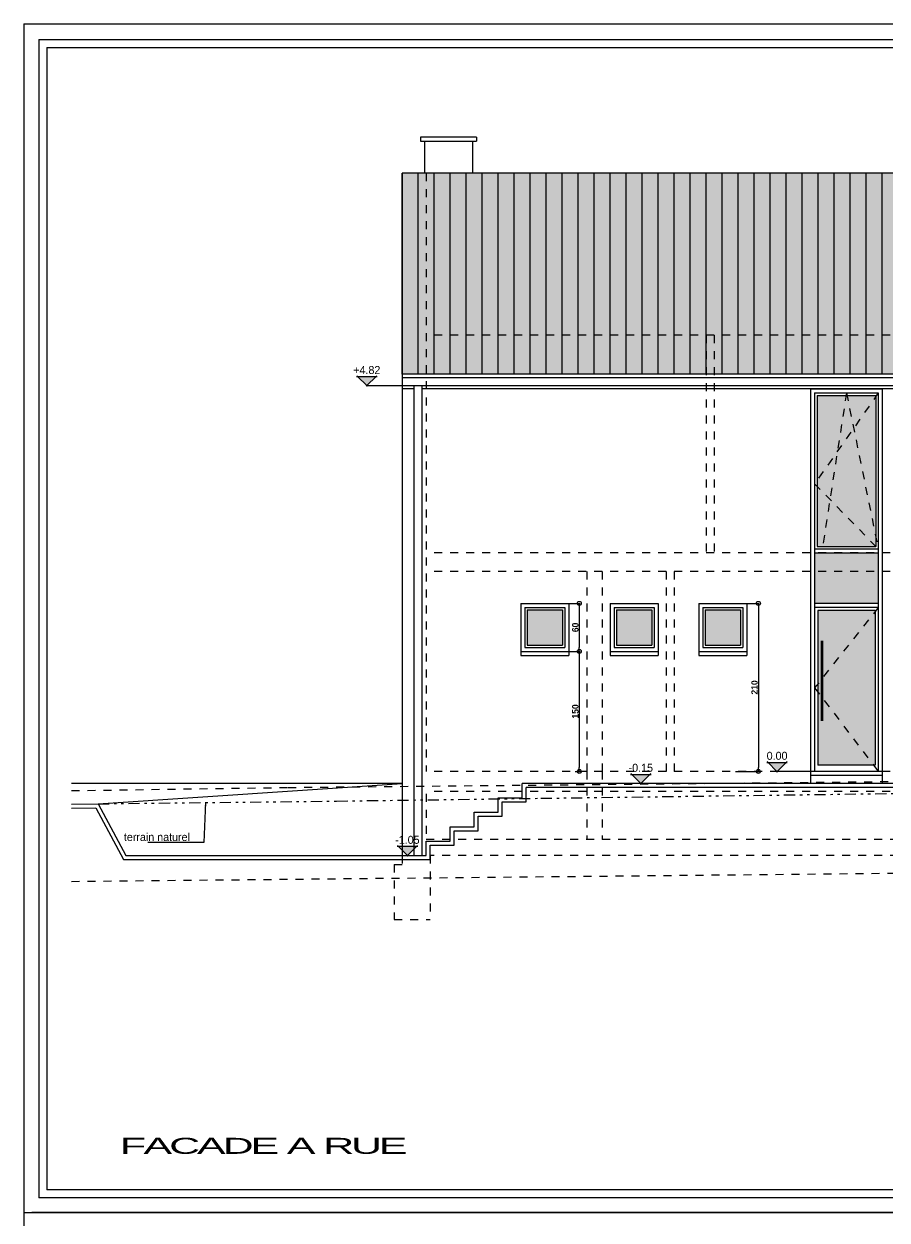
# Model space of a CAD drawing. Header units: millimetres. Extents: x -44462 to 306987, y -116160 to 12874.
# Drawn here: x -13117 to -12039, y -58403 to -56908 of the extents above; entities that cross this region are included whole.
import ezdxf
from ezdxf.enums import TextEntityAlignment as Align

# ---------------------------------------------------------------- set-up
doc = ezdxf.new("R2010")
doc.units = ezdxf.units.MM
doc.header["$PDMODE"] = 35
doc.header["$PDSIZE"] = 10
doc.linetypes.add('DCAD_Phantom', pattern=[38, 14, -6, 3, -6, 3, -6])
doc.linetypes.add('TRAIT_4', pattern=[20, 10, -10])
for name, color, linetype in [('BLANC', 7, 'Continuous'), ('chassis fen.portes', 1, 'Continuous'), ('COULEUR 8', 8, 'Continuous'), ('MAGENTA', 6, 'Continuous'), ('piontillé', 115, 'TRAIT_4'), ('ROUGE', 1, 'Continuous'), ('TEXTE', 1, 'Continuous')]:
    doc.layers.add(name, color=color, linetype=linetype)
doc.styles.add('CENTURY GOTHIC', font='GOTHIC.TTF')
doc.styles.add('Century Gothic Gras', font='GOTHICB.TTF')
doc.styles.add('COMICS', font='comic.TTF', dxfattribs={"height": 10})
doc.dimstyles.new('1-50', dxfattribs={"dimtxt": 8, "dimasz": 5, "dimexe": 1.25, "dimexo": 0.625, "dimtad": 1, "dimdec": 0, "dimtxsty": 'Century Gothic Gras', "dimblk": 'ORIGIN', "dimcen": 5, "dimclrd": 8, "dimclre": 5, "dimclrt": 6, "dimadec": 0, "dimazin": 0, "dimtfac": 1, "dimtdec": 0, "dimtmove": 0, "dimatfit": 3, "dimfxl": 0, "dimarcsym": 0})

# ---------------------------------------------------------------- blocks, each defined once
blk = doc.blocks.new('niveau_élévation_gauche')
blk.add_hatch(color=256).paths.add_polyline_path([(-55.5, 11.4), (-44.1, 0), (-32.7, 11.4)])
for p, q in [((-57, 11.4), (-31.3, 11.4)), ((-56.5, 12.4), (-43.4, -0.7)), ((-31.7, 12.4), (-44.8, -0.7)), ((0, 0), (-44.1, 0))]:
    blk.add_line(p, q)
at = {"style": 'COMICS'}
blk.add_attdef('NIVEAU', text='', height=10, dxfattribs=at).set_placement((-44.1, 14.6), align=Align.CENTER)
blk = doc.blocks.new('_Origin')
at = {"color": 0, "linetype": 'Continuous', "lineweight": -2}
blk.add_line((0, 0), (-1, 0), dxfattribs=at)
blk.add_circle((0, 0), 0.5, dxfattribs=at)
blk = doc.blocks.new('*D307')
at = {"layer": 'COULEUR 8', "color": 5, "lineweight": -2}
for p, q in [((-12435.7, -57632.2), (-12422, -57632.2)), ((-12435.7, -57692.2), (-12422, -57692.2))]:
    blk.add_line(p, q, dxfattribs=at)
at = {"layer": 'COULEUR 8', "color": 8, "lineweight": -2}
blk.add_line((-12423.2, -57637.2), (-12423.2, -57687.2), dxfattribs=at)
at = {"layer": 'Defpoints', "color": 0}
for p in [(-12436.3, -57632.2), (-12436.3, -57692.2), (-12423.2, -57692.2)]:
    blk.add_point(p, dxfattribs=at)
at = {"layer": 'COULEUR 8', "color": 8, "lineweight": -2, "xscale": 5, "yscale": 5, "zscale": 5}
for p, rotation in [((-12423.2, -57632.2), 90), ((-12423.2, -57692.2), 270)]:
    blk.add_blockref('_Origin', p, dxfattribs=dict(at, rotation=rotation))
at = {"layer": 'COULEUR 8', "color": 6, "insert": (-12428.1, -57662.2), "char_height": 8, "attachment_point": 5, "rotation": 90, "style": 'Century Gothic Gras'}
blk.add_mtext('60', dxfattribs=at)
blk = doc.blocks.new('*D308')
at = {"layer": 'COULEUR 8', "color": 5, "lineweight": -2}
for p, q in [((-12435.7, -57692.2), (-12422, -57692.2)), ((-12428.5, -57842.2), (-12422, -57842.2))]:
    blk.add_line(p, q, dxfattribs=at)
at = {"layer": 'COULEUR 8', "color": 8, "lineweight": -2}
blk.add_line((-12423.2, -57697.2), (-12423.2, -57837.2), dxfattribs=at)
at = {"layer": 'Defpoints', "color": 0}
for p in [(-12436.3, -57692.2), (-12429.1, -57842.2), (-12423.2, -57842.2)]:
    blk.add_point(p, dxfattribs=at)
at = {"layer": 'COULEUR 8', "color": 8, "lineweight": -2, "xscale": 5, "yscale": 5, "zscale": 5}
for p, rotation in [((-12423.2, -57692.2), 90), ((-12423.2, -57842.2), 270)]:
    blk.add_blockref('_Origin', p, dxfattribs=dict(at, rotation=rotation))
at = {"layer": 'COULEUR 8', "color": 6, "insert": (-12428.1, -57767.2), "char_height": 8, "attachment_point": 5, "rotation": 90, "style": 'Century Gothic Gras'}
blk.add_mtext('150', dxfattribs=at)
blk = doc.blocks.new('*D225')
at = {"layer": 'COULEUR 8', "color": 5, "lineweight": -2}
for p, q in [((-12227.8, -57632.2), (-12198.2, -57632.2)), ((-12227.8, -57842.2), (-12198.2, -57842.2))]:
    blk.add_line(p, q, dxfattribs=at)
at = {"layer": 'COULEUR 8', "color": 8, "lineweight": -2}
blk.add_line((-12199.4, -57637.2), (-12199.4, -57837.2), dxfattribs=at)
at = {"layer": 'Defpoints', "color": 0}
for p in [(-12228.4, -57632.2), (-12228.4, -57842.2), (-12199.4, -57842.2)]:
    blk.add_point(p, dxfattribs=at)
at = {"layer": 'COULEUR 8', "color": 8, "lineweight": -2, "xscale": 5, "yscale": 5, "zscale": 5}
for p, rotation in [((-12199.4, -57632.2), 90), ((-12199.4, -57842.2), 270)]:
    blk.add_blockref('_Origin', p, dxfattribs=dict(at, rotation=rotation))
at = {"layer": 'COULEUR 8', "color": 6, "insert": (-12204.2, -57737.2), "char_height": 8, "attachment_point": 5, "rotation": 90, "style": 'Century Gothic Gras'}
blk.add_mtext('210', dxfattribs=at)
blk = doc.blocks.new('PETIT CARTOUCHE_HOR')
at = {"color": 1}
for p, q in [((-2100, 1485), (0, 1485)), ((-2100, 1485), (-2100, 10)), ((0, 0), (-2090, 0))]:
    blk.add_line(p, q, dxfattribs=at)
at = {"layer": 'chassis fen.portes', "color": 2, "linetype": 'Continuous'}
for p, q in [((-2081.3, 1465.7), (-2081.3, 18)), ((-2081.3, 1465.7), (-20.5, 1465.7)), ((-223.5, 18), (-2081.3, 18))]:
    blk.add_line(p, q, dxfattribs=at)
at = {"layer": 'chassis fen.portes', "color": 5, "linetype": 'Continuous'}
for p, q in [((-2071.3, 1455.7), (-2071.3, 28)), ((-2071.3, 1455.7), (-30.5, 1455.7)), ((-233.5, 28), (-2071.3, 28))]:
    blk.add_line(p, q, dxfattribs=at)
at = {"layer": 'chassis fen.portes', "color": 1, "linetype": 'Continuous'}
for p, q in [((-2100, 1420), (-2100, 0)), ((-2100, 0), (-86.3, 0))]:
    blk.add_line(p, q, dxfattribs=at)
at = {"style": 'CENTURY GOTHIC'}
for tag, p, height in [('DATE', (-210.2, 171.4), 20), ('DOSSIERN°', (-210.2, 111.5), 20), ('COMMENTAIRE', (-210.2, 95.4), 12), ('COMMENTAIRESUITE', (-210.2, 79.7), 12), ('FEUILLEN°', (-222, 32.7), 20), ('TOTALFEUILLES', (-181.6, 32.7), 20), ('ÉCH.', (-103.2, 32.7), 12)]:
    blk.add_attdef(tag, p, '', height=height, dxfattribs=at)

msp = doc.modelspace()

# ---------------------------------------------------------------- hatches: boundary and pattern name
at = {"layer": 'COULEUR 8'}
for color, points in [(253, [(-12049.5, -57569.2), (-12129.1, -57569.2), (-12129.1, -57632.2), (-12049.5, -57632.2)]), (254, [(-12053.5, -57641.2), (-12125.1, -57641.2), (-12125.1, -57834.2), (-12053.5, -57834.2)])]:
    msp.add_hatch(color=color, dxfattribs=at).paths.add_polyline_path(points)
at = {"layer": 'ROUGE'}
h = msp.add_hatch(dxfattribs=at)
h.set_pattern_fill('_USER', color=256, scale=20, angle=90, style=0, pattern_type=0)
h.set_pattern_definition([(90, (-12644.575, -57345.785), (-20, 1e-15), [])])
h.paths.add_polyline_path([(-11594.6, -57094.7), (-12614.6, -57094.7), (-12614.6, -57297.2), (-11594.6, -57297.2)])
h.paths.add_polyline_path([(-12614.6, -57094.7), (-12644.6, -57094.7), (-12644.6, -57345.8), (-12614.6, -57345.8)])
h.paths.add_polyline_path([(-12264.6, -57297.2), (-12614.6, -57297.2), (-12614.6, -57345.8), (-12264.6, -57345.8)])
h.paths.add_polyline_path([(-12254.6, -57297.2), (-12264.6, -57297.2), (-12264.6, -57345.8), (-12254.6, -57345.8)])
h.paths.add_polyline_path([(-12032.6, -57297.2), (-12254.6, -57297.2), (-12254.6, -57345.8), (-12032.6, -57345.8)])
h.paths.add_polyline_path([(-12022.6, -57297.2), (-12032.6, -57297.2), (-12032.6, -57345.8), (-12022.6, -57345.8)])
h.paths.add_polyline_path([(-11594.6, -57297.2), (-12022.6, -57297.2), (-12022.6, -57345.8), (-11594.6, -57345.8)])
h.paths.add_polyline_path([(-11564.6, -57094.7), (-11594.6, -57094.7), (-11594.6, -57345.8), (-11564.6, -57345.8)])
h = msp.add_hatch(color=253, dxfattribs=at)
h.paths.add_polyline_path([(-12614.6, -57094.7), (-12644.6, -57094.7), (-12644.6, -57345.8), (-12614.6, -57345.8)])
h.paths.add_polyline_path([(-11594.6, -57094.7), (-12614.6, -57094.7), (-12614.6, -57297.2), (-11594.6, -57297.2)])
h.paths.add_polyline_path([(-11564.6, -57094.7), (-11594.6, -57094.7), (-11594.6, -57345.8), (-11564.6, -57345.8)])
h.paths.add_polyline_path([(-11594.6, -57297.2), (-12022.6, -57297.2), (-12022.6, -57345.8), (-11594.6, -57345.8)])
h.paths.add_polyline_path([(-12022.6, -57297.2), (-12032.6, -57297.2), (-12032.6, -57345.8), (-12022.6, -57345.8)])
h.paths.add_polyline_path([(-12032.6, -57297.2), (-12254.6, -57297.2), (-12254.6, -57345.8), (-12032.6, -57345.8)])
h.paths.add_polyline_path([(-12254.6, -57297.2), (-12264.6, -57297.2), (-12264.6, -57345.8), (-12254.6, -57345.8)])
h.paths.add_polyline_path([(-12264.6, -57297.2), (-12614.6, -57297.2), (-12614.6, -57345.8), (-12264.6, -57345.8)])
for points in [[(-12052.5, -57561.2), (-12052.5, -57372.2), (-12126.1, -57372.2), (-12126.1, -57561.2)], [(-12444.3, -57684.2), (-12444.3, -57640.2), (-12488.3, -57640.2), (-12488.3, -57684.2)], [(-12332.6, -57684.2), (-12332.6, -57640.2), (-12376.6, -57640.2), (-12376.6, -57684.2)], [(-12221.8, -57684.2), (-12221.8, -57640.2), (-12265.8, -57640.2), (-12265.8, -57684.2)]]:
    msp.add_hatch(color=254, dxfattribs=at).paths.add_polyline_path(points)

# ---------------------------------------------------------------- linework, layer by layer
for p, q in [((-13057.9, -57882.9), (-13024.6, -57882.6)), ((-13057.9, -57887.9), (-13027.4, -57887.6)), ((-13027.4, -57887.6), (-12992.8, -57952.2)), ((-13024.6, -57882.6), (-12989.9, -57947.2)), ((-12989.9, -57947.2), (-12614.6, -57947.2)), ((-12992.8, -57952.2), (-12609.6, -57952.2))]:
    msp.add_line(p, q)
at = {"layer": 'BLANC'}
for p, q in [((-11229.9, -57857.2), (-12494.6, -57857.2)), ((-12494.6, -57875.2), (-12494.6, -57857.2)), ((-11229.9, -57862.2), (-12489.6, -57862.2)), ((-12489.6, -57880.2), (-12489.6, -57862.2)), ((-12524.6, -57893.2), (-12524.6, -57875.2)), ((-12524.6, -57875.2), (-12494.6, -57875.2)), ((-12519.6, -57898.2), (-12519.6, -57880.2)), ((-12519.6, -57880.2), (-12489.6, -57880.2)), ((-12554.6, -57911.2), (-12554.6, -57893.2)), ((-12554.6, -57893.2), (-12524.6, -57893.2)), ((-12549.6, -57916.2), (-12549.6, -57898.2)), ((-12549.6, -57898.2), (-12519.6, -57898.2)), ((-12584.6, -57911.2), (-12554.6, -57911.2)), ((-12584.6, -57929.2), (-12584.6, -57911.2)), ((-12579.6, -57916.2), (-12549.6, -57916.2)), ((-12579.6, -57934.2), (-12579.6, -57916.2)), ((-12614.6, -57929.2), (-12584.6, -57929.2)), ((-12614.6, -57947.2), (-12614.6, -57929.2)), ((-12609.6, -57934.2), (-12579.6, -57934.2)), ((-12609.6, -57952.2), (-12609.6, -57934.2))]:
    msp.add_line(p, q, dxfattribs=at)
at = {"layer": 'BLANC', "linetype": 'TRAIT_4'}
msp.add_line((-13057.9, -57979.5), (-11275.2, -57961.8), dxfattribs=at)
at = {"layer": 'COULEUR 8'}
for p, q in [((-11564.6, -57345.8), (-12644.6, -57345.8)), ((-12644.6, -57857.2), (-13057.9, -57857.2)), ((-13024.6, -57882.6), (-12644.6, -57857.2))]:
    msp.add_line(p, q, dxfattribs=at)
at = {"layer": 'COULEUR 8', "linetype": 'TRAIT_4'}
for p, q in [((-12049.5, -57369.2), (-12129.1, -57482.7)), ((-12089.3, -57369.2), (-12119.5, -57564.2)), ((-12089.3, -57369.2), (-12049.5, -57564.2)), ((-12129.1, -57482.7), (-12049.5, -57564.2)), ((-12049.5, -57637.2), (-12129.1, -57737.7)), ((-12129.1, -57737.7), (-12049.5, -57842.2)), ((-12787.1, -57862.2), (-11567.6, -57850.2)), ((-13057.9, -57866.1), (-12787.1, -57862.2))]:
    msp.add_line(p, q, dxfattribs=at)
at = {"layer": 'MAGENTA'}
for p, q in [((-12121.1, -57679.1), (-12121.1, -57779.1)), ((-12119.1, -57679.1), (-12119.1, -57779.1))]:
    msp.add_line(p, q, dxfattribs=at)
at = {"layer": 'piontillé'}
for p, q in [((-12614.6, -57094.7), (-12614.6, -57842.2)), ((-11594.6, -57297.2), (-12614.6, -57297.2)), ((-12264.6, -57297.2), (-12264.6, -57569.2)), ((-12254.6, -57297.2), (-12254.6, -57569.2)), ((-11594.6, -57569.2), (-12614.6, -57569.2)), ((-11594.6, -57592.2), (-12614.6, -57592.2)), ((-12413.6, -57592.2), (-12413.6, -57842.2)), ((-12394.6, -57592.2), (-12394.6, -57842.2)), ((-12314.6, -57592.2), (-12314.6, -57842.2)), ((-12304.6, -57592.2), (-12304.6, -57842.2)), ((-11594.6, -57842.2), (-12614.6, -57842.2)), ((-12413.6, -57842.2), (-12413.6, -57927.2)), ((-12394.6, -57842.2), (-12394.6, -57927.2)), ((-11594.6, -57867.2), (-12614.6, -57867.2)), ((-12614.6, -57870.2), (-12614.6, -57927.2)), ((-11544.6, -57927.2), (-12614.6, -57927.2)), ((-12644.6, -57947.2), (-12644.6, -57958.4)), ((-11544.6, -57947.2), (-12609.6, -57947.2)), ((-12609.6, -57947.2), (-12609.6, -58027.2)), ((-12654.6, -57958.4), (-12654.6, -58027.2)), ((-12654.6, -57958.4), (-12644.6, -57958.4)), ((-12654.6, -58027.2), (-12609.6, -58027.2))]:
    msp.add_line(p, q, dxfattribs=at)
at = {"layer": 'ROUGE'}
for p, q in [((-12551.6, -57049.7), (-12621.6, -57049.7)), ((-12621.6, -57049.7), (-12621.6, -57054.7)), ((-12551.6, -57049.7), (-12551.6, -57054.7)), ((-12621.6, -57054.7), (-12551.6, -57054.7)), ((-12616.6, -57054.7), (-12616.6, -57094.7)), ((-12556.6, -57054.7), (-12556.6, -57094.7)), ((-12644.6, -57094.7), (-12644.6, -57947.2)), ((-11564.6, -57094.7), (-12644.6, -57094.7)), ((-11564.6, -57350.2), (-12644.6, -57350.2)), ((-11564.6, -57360.2), (-12644.6, -57360.2)), ((-12629.8, -57364.2), (-12644.6, -57364.2)), ((-12629.8, -57360.2), (-12629.8, -57947.2)), ((-12619.8, -57360.2), (-12619.8, -57947.2)), ((-11592.6, -57364.2), (-12619.8, -57364.2)), ((-12134.1, -57364.2), (-12134.1, -57857.2)), ((-12134.1, -57364.2), (-12044.5, -57364.2)), ((-12044.5, -57364.2), (-12044.5, -57857.2)), ((-12129.1, -57369.2), (-12049.5, -57369.2)), ((-12129.1, -57369.2), (-12129.1, -57842.2)), ((-12126.1, -57372.2), (-12052.5, -57372.2)), ((-12126.1, -57372.2), (-12126.1, -57561.2)), ((-12052.5, -57372.2), (-12052.5, -57561.2)), ((-12049.5, -57369.2), (-12049.5, -57842.2)), ((-12129.1, -57564.2), (-12049.5, -57564.2)), ((-12129.1, -57569.2), (-12049.5, -57569.2)), ((-12126.1, -57561.2), (-12052.5, -57561.2)), ((-12496.3, -57632.2), (-12496.3, -57697.2)), ((-12496.3, -57632.2), (-12436.3, -57632.2)), ((-12436.3, -57632.2), (-12436.3, -57697.2)), ((-12384.6, -57632.2), (-12384.6, -57697.2)), ((-12384.6, -57632.2), (-12324.6, -57632.2)), ((-12324.6, -57632.2), (-12324.6, -57697.2)), ((-12273.8, -57632.2), (-12273.8, -57697.2)), ((-12273.8, -57632.2), (-12213.8, -57632.2)), ((-12213.8, -57632.2), (-12213.8, -57697.2)), ((-12049.5, -57632.2), (-12129.1, -57632.2)), ((-12491.3, -57637.2), (-12441.3, -57637.2)), ((-12491.3, -57637.2), (-12491.3, -57687.2)), ((-12488.3, -57640.2), (-12444.3, -57640.2)), ((-12488.3, -57640.2), (-12488.3, -57684.2)), ((-12444.3, -57640.2), (-12444.3, -57684.2)), ((-12441.3, -57637.2), (-12441.3, -57687.2)), ((-12379.6, -57637.2), (-12329.6, -57637.2)), ((-12379.6, -57637.2), (-12379.6, -57687.2)), ((-12376.6, -57640.2), (-12332.6, -57640.2)), ((-12376.6, -57640.2), (-12376.6, -57684.2)), ((-12332.6, -57640.2), (-12332.6, -57684.2)), ((-12329.6, -57637.2), (-12329.6, -57687.2)), ((-12268.8, -57637.2), (-12218.8, -57637.2)), ((-12268.8, -57637.2), (-12268.8, -57687.2)), ((-12265.8, -57640.2), (-12221.8, -57640.2)), ((-12265.8, -57640.2), (-12265.8, -57684.2)), ((-12221.8, -57640.2), (-12221.8, -57684.2)), ((-12218.8, -57637.2), (-12218.8, -57687.2)), ((-12049.5, -57637.2), (-12129.1, -57637.2)), ((-12053.5, -57641.2), (-12125.1, -57641.2)), ((-12125.1, -57641.2), (-12125.1, -57834.2)), ((-12053.5, -57641.2), (-12053.5, -57834.2)), ((-12496.3, -57692.2), (-12436.3, -57692.2)), ((-12491.3, -57687.2), (-12441.3, -57687.2)), ((-12488.3, -57684.2), (-12444.3, -57684.2)), ((-12384.6, -57692.2), (-12324.6, -57692.2)), ((-12379.6, -57687.2), (-12329.6, -57687.2)), ((-12376.6, -57684.2), (-12332.6, -57684.2)), ((-12273.8, -57692.2), (-12213.8, -57692.2)), ((-12268.8, -57687.2), (-12218.8, -57687.2)), ((-12265.8, -57684.2), (-12221.8, -57684.2)), ((-12496.3, -57697.2), (-12436.3, -57697.2)), ((-12384.6, -57697.2), (-12324.6, -57697.2)), ((-12273.8, -57697.2), (-12213.8, -57697.2)), ((-12044.5, -57842.2), (-12134.1, -57842.2)), ((-12053.5, -57834.2), (-12125.1, -57834.2)), ((-12044.5, -57847.2), (-12134.1, -57847.2)), ((-12984.6, -57947.2), (-12734.6, -57947.2))]:
    msp.add_line(p, q, dxfattribs=at)
at = {"layer": 'ROUGE', "linetype": 'DCAD_Phantom'}
for p, q in [((-12471.4, -57875.7), (-11550.8, -57863.2)), ((-13024.6, -57882.6), (-12726.5, -57879.2)), ((-12726.5, -57879.2), (-12471.5, -57875.7))]:
    msp.add_line(p, q, dxfattribs=at)

# ---------------------------------------------------------------- block references
at = {"color": 1}
for p in [(-11017.2, -58393.1), (-11017.2, -59878.1)]:
    msp.add_blockref('PETIT CARTOUCHE_HOR', p, dxfattribs=at)
at = {"layer": 'ROUGE'}
for p, values in [((-12644.6, -57360.2), {'NIVEAU': '+4.82'}), ((-12131.9, -57842.2), {'NIVEAU': '0.00'}), ((-12302.2, -57857.2), {'NIVEAU': '-0.15'})]:
    msp.add_blockref('niveau_élévation_gauche', p, dxfattribs=at).add_auto_attribs(values)
ref = msp.add_blockref('niveau_élévation_gauche', (-12682, -57947.2), dxfattribs=dict(at, xscale=-1))
ref.add_attrib('NIVEAU', '-1.05', dxfattribs={"layer": '0', "height": 10, "style": 'COMICS'}).set_placement((-12638, -57932.6), align=Align.CENTER)

# ---------------------------------------------------------------- texts
at = {"layer": 'TEXTE', "attachment_point": 1, "style": 'CENTURY GOTHIC'}
for s, insert, char_height, width in [('terrain naturel', (-12992.3, -57919.1), 10, 119.347), ('\\pi-30,l30,t30;{\\W2;\\T0.9;FACADE A RUE}', (-12997.2, -58300), 20, 864.363)]:
    msp.add_mtext(s, dxfattribs=dict(at, insert=insert, char_height=char_height, width=width))

# ---------------------------------------------------------------- dimensions: what is measured, and where the dimension line sits
at = {"layer": 'COULEUR 8'}
for base, p1, p2, picture, middle in [((-12423.2, -57692.2), (-12436.3, -57632.2), (-12436.3, -57692.2), '*D307', (-12428.1, -57662.2)), ((-12199.4, -57842.2), (-12228.4, -57632.2), (-12228.4, -57842.2), '*D225', (-12204.2, -57737.2))]:
    dim = msp.add_linear_dim(base=base, p1=p1, p2=p2, angle=90, dimstyle='1-50', dxfattribs=at)
    dim.commit()
    dim.dimension.update_dxf_attribs({"geometry": picture, "text_midpoint": middle})
dim = msp.add_linear_dim(base=(-12423.2, -57842.2), p1=(-12436.3, -57692.2), p2=(-12429.1, -57842.2), angle=90, dimstyle='1-50', override={"dimtmove": 1}, dxfattribs=at)
dim.commit()
dim.dimension.update_dxf_attribs({"geometry": '*D308', "text_midpoint": (-12428.1, -57767.2)})

# ---------------------------------------------------------------- leaders
at = {"layer": 'BLANC'}
msp.add_leader([(-12890.4, -57881), (-12892.5, -57931), (-12962.2, -57931)], dimstyle='1-50', override={"dimgap": 0.625, "dimtad": 0}, dxfattribs=at)

doc.saveas('drawing.dxf')
